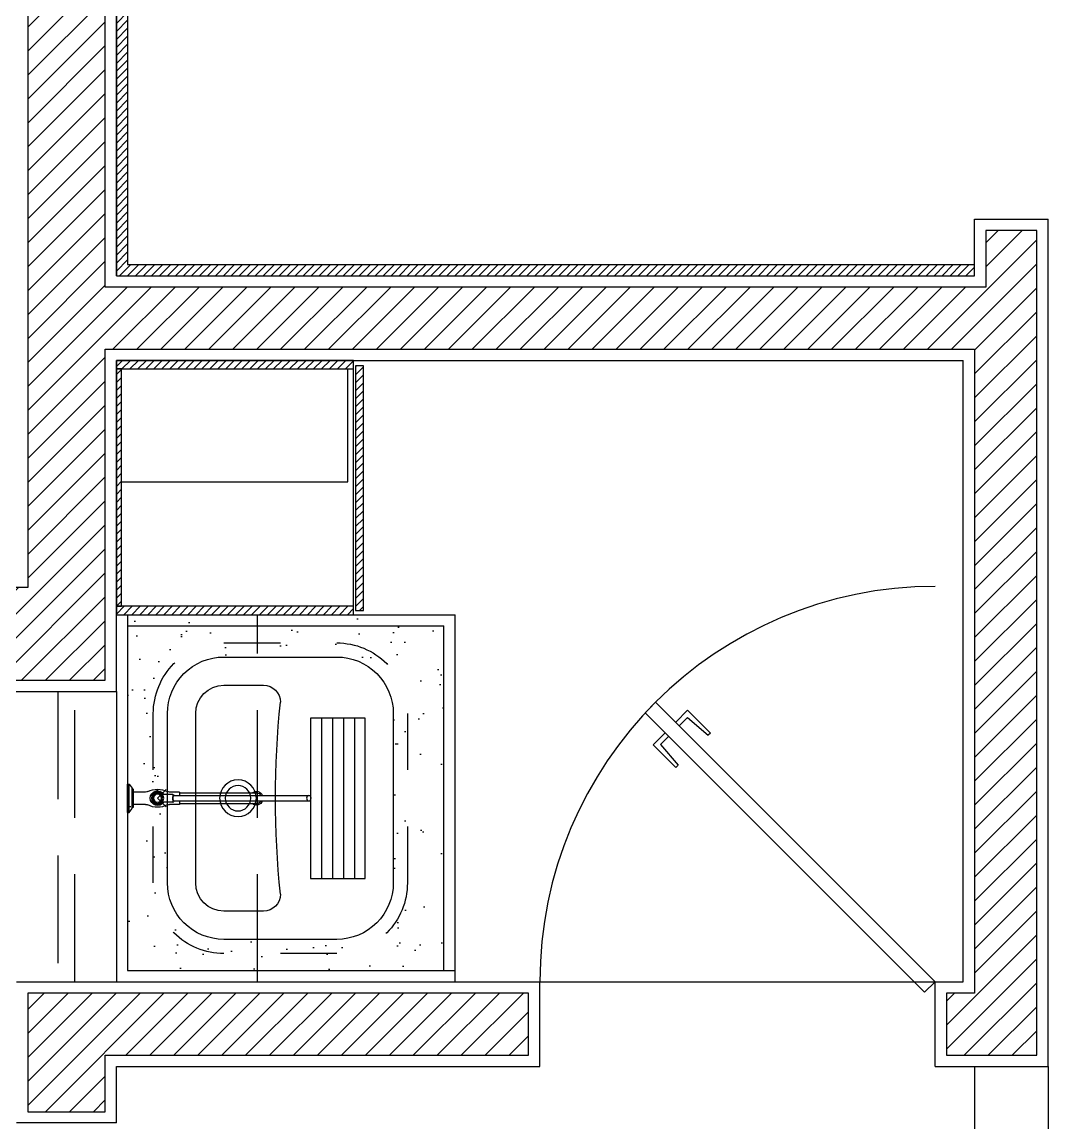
# Model space of a CAD drawing. Header units: millimetres. Extents: x 1999 to 2304, y 1614 to 1800.
# Drawn here: x 2210.985 to 2212.802, y 1632.207 to 1634.156 of the extents above; entities that cross this region are included whole.
import ezdxf

# ---------------------------------------------------------------- set-up
doc = ezdxf.new("R2010")
doc.units = ezdxf.units.MM
doc.header["$LTSCALE"] = 0.03
doc.linetypes.add('DASHDOT', pattern=[25.4, 12.7, -6.35, 0, -6.35])
doc.linetypes.add('HIDDEN', pattern=[9.525, 6.35, -3.175])
for name, color, linetype in [('BANCADAS', 5, 'Continuous'), ('Esquadrias', 3, 'Continuous'), ('Layout', 6, 'Continuous'), ('LOUÇAS E METAIS', 5, 'Continuous'), ('PL1', 1, 'Continuous'), ('PL250', 250, 'Continuous'), ('PL4', 4, 'Continuous'), ('Projeção', 250, 'HIDDEN')]:
    doc.layers.add(name, color=color, linetype=linetype)
pattern_1 = [(45, (174.669163, -0.952507), (-0.02121320344, 0.02121320344), [])]
pattern_2 = [(45, (2211.364867, 1633.546616), (-0.00707107, 0.00707107), [])]

# ---------------------------------------------------------------- blocks, each defined once
blk = doc.blocks.new('TANQUE TRAMONTINA')
at = {"layer": 'BANCADAS'}
for p, q in [((2221.1813, 1257.807), (2220.8813, 1257.807)), ((2220.8313, 1257.757), (2220.8313, 1257.687)), ((2221.2313, 1257.687), (2221.2313, 1257.757)), ((2220.8894, 1257.5841), (2221.1732, 1257.5841)), ((2220.8894, 1257.5646), (2221.1732, 1257.5646)), ((2220.8894, 1257.5451), (2221.1732, 1257.5451)), ((2220.8894, 1257.5256), (2221.1732, 1257.5256))]:
    blk.add_line(p, q, dxfattribs=at)
blk.add_lwpolyline([(2220.8813, 1257.457), (2221.1813, 1257.457, 0.414214), (2221.2813, 1257.557), (2221.2813, 1257.757, 0.414214), (2221.1813, 1257.857), (2220.8813, 1257.857, 0.414214), (2220.7813, 1257.757), (2220.7813, 1257.557, 0.414214)], format="xyb", close=True, dxfattribs=at)
blk.add_lwpolyline([(2220.8894, 1257.6035), (2221.1732, 1257.6035), (2221.1732, 1257.507), (2220.8894, 1257.507)], close=True, dxfattribs=at)
for radius in [0.0325, 0.0225]:
    blk.add_circle((2221.0313, 1257.732), radius, dxfattribs=at)
for centre, radius, start, end in [((2220.8813, 1257.757), 0.05, 90, 180), ((2221.1813, 1257.757), 0.05, 360, 90), ((2220.8613, 1257.687), 0.03, 180, 270), ((2221.2013, 1257.687), 0.03, 270, 360), ((2221.0313, 1255.9833), 1.6823, 84.2002, 95.7998)]:
    blk.add_arc(centre, radius, start, end, dxfattribs=at)
at = {"layer": 'Layout', "color": 250, "linetype": 'HIDDEN', "ltscale": 0.1}
blk.add_lwpolyline([(2220.8813, 1257.432), (2221.1813, 1257.432, 0.414214), (2221.3063, 1257.557), (2221.3063, 1257.757, 0.414214), (2221.1813, 1257.882), (2220.8813, 1257.882, 0.414214), (2220.7563, 1257.757), (2220.7563, 1257.557, 0.414214)], format="xyb", close=True, dxfattribs=at)
blk = doc.blocks.new('t')
at = {"layer": 'LOUÇAS E METAIS'}
for p, q in [((515.1, -52), (499.9, -36.8)), ((558.1, -36.5), (558.1, -67.5)), ((559.1, -35.5), (560.1, -35.5)), ((565.1, -27), (560.1, -34)), ((560.1, -70), (560.1, -34)), ((560.1, -70), (560.1, -34)), ((560.1, -70), (560.1, -34)), ((560.1, -69.3), (560.1, -34.8)), ((560.1, -35.5), (560.1, -68.5)), ((560.1, -36.2), (560.1, -67.9)), ((560.1, -66), (560.1, -38)), ((565.1, -77), (565.1, -27)), ((568.1, -27), (565.1, -27)), ((568.1, -77), (568.1, -27)), ((486.9, -47.3), (247.2, -47.3)), ((486.9, -56.8), (247.2, -56.8)), ((476.1, -42.5), (340.1, -42.5)), ((476.1, -41), (476.1, -47.3)), ((476.1, -41), (494, -41)), ((476.1, -56.8), (476.1, -63)), ((487.9, -45.3), (486.9, -45.3)), ((487.9, -45.3), (506.4, -45.3)), ((499.9, -67.3), (515.1, -52)), ((536.2, -41), (558.1, -41)), ((560.1, -61.8), (560.1, -42.3)), ((476.1, -61.5), (340.1, -61.5)), ((476.1, -63), (494, -63)), ((487.9, -58.8), (486.9, -58.8)), ((486.9, -58.8), (486.9, -58.8)), ((487.9, -58.8), (506.4, -58.8)), ((536.2, -63), (558.1, -63)), ((559.1, -68.5), (560.1, -68.5)), ((565.1, -77), (560.1, -70)), ((568.1, -77), (565.1, -77))]:
    blk.add_line(p, q, dxfattribs=at)
for radius in [11, 9.11, 7.11]:
    blk.add_circle((515.1, -52), radius, dxfattribs=at)
for centre, radius, start, end in [((515.1, -73.3), 37.3, 62.3826, 117.6174), ((559.1, -36.5), 1, 90, 180), ((340.1, -52), 12, 52.3415, 156.682), ((340.1, -52), 12, 203.318, 307.6585), ((340.1, -52), 9.5, 90, 150), ((340.1, -52), 9.5, 210, 270), ((494, -31), 10, 270, 292.5105), ((515.1, -52), 13, 211.2807, 148.7193), ((536.2, -31), 10, 247.4895, 270), ((494, -73), 10, 67.4895, 90), ((515.1, -30.8), 37.3, 242.3826, 297.6174), ((536.2, -73), 10, 90, 112.5105), ((559.1, -67.5), 1, 180, 270)]:
    blk.add_arc(centre, radius, start, end, dxfattribs=at)
blk.add_ellipse((247.2, -52), major_axis=(0, -4.75), ratio=0.866025, dxfattribs=at)
for major_axis, ratio, start_param, end_param in [((0, 6.75), 0.145907, 2.351393, 7.073385), ((0, -4.75), 0.103175, 0, 3.141593)]:
    blk.add_ellipse((486.9, -52), major_axis=major_axis, ratio=ratio, start_param=start_param, end_param=end_param, dxfattribs=at)
blk = doc.blocks.new('PORTA70E')
at = {"layer": 'Esquadrias'}
for p, q in [((-0.5135, 0.4764), (-0.495, 0.495)), ((-0.495, 0.495), (0, 0)), ((-0.0186, -0.0186), (-0.5135, 0.4764)), ((-0.4594, 0.4594), (-0.4382, 0.4807)), ((-0.4533, 0.4533), (-0.4385, 0.468)), ((-0.4385, 0.468), (-0.402, 0.4364)), ((-0.4382, 0.4807), (-0.3979, 0.4404)), ((-0.478, 0.4409), (-0.4993, 0.4196)), ((-0.4718, 0.4347), (-0.4865, 0.42)), ((-0.3979, 0.4404), (-0.402, 0.4364)), ((-0.4993, 0.4196), (-0.459, 0.3794)), ((-0.4865, 0.42), (-0.4549, 0.3834)), ((-0.459, 0.3794), (-0.4549, 0.3834)), ((0, 0), (-0.0186, -0.0186))]:
    blk.add_line(p, q, dxfattribs=at)
at = {"layer": 'Esquadrias', "color": 250}
blk.add_arc((0, 0), 0.7, 90, 180, dxfattribs=at)

msp = doc.modelspace()

# ---------------------------------------------------------------- hatches: boundary and pattern name
at = {"layer": 'BANCADAS'}
h = msp.add_hatch(dxfattribs=at)
h.set_pattern_fill('AR-SAND', color=251, scale=0.002, angle=270)
h.set_pattern_definition([(307.5, (174.66916, -0.95251), (0.0978826475, 0.0032000626), [0, -0.077216, 0, -0.08636, 0, -0.08255]), (277.5, (174.66916, -0.95251), (0.14336502, -0.0899046566), [0, -0.041656, 0, -0.069596, 0, -0.02667]), (237.5, (174.66916, -0.89002), (0.000287437, -0.158198474), [0, -0.0254, 0, -0.09144, 0, -0.11938]), (227.5, (174.66916, -0.89002), (0.044585865, -0.1527112905), [0, -0.0127, 0, -0.059944, 0, -0.06858])])
h.paths.add_polyline_path([(2211.7323, 1633.0869), (2211.4023, 1633.0869), (2211.4023, 1633.0319), (2211.5428, 1633.0319, -0.414214), (2211.6428, 1632.9319), (2211.6428, 1632.6319, -0.414214), (2211.5428, 1632.5319), (2211.4023, 1632.5319), (2211.4023, 1632.4769), (2211.7323, 1632.4769)])
h.paths.add_polyline_path([(2211.7523, 1633.1069), (2211.4023, 1633.1069), (2211.4023, 1633.0869), (2211.7323, 1633.0869)])
h.paths.add_polyline_path([(2211.4023, 1633.0869), (2211.1723, 1633.0869), (2211.1723, 1632.4769), (2211.4023, 1632.4769), (2211.4023, 1632.5319), (2211.3428, 1632.5319, -0.414214), (2211.2428, 1632.6319), (2211.2428, 1632.9319, -0.414214), (2211.3428, 1633.0319), (2211.4023, 1633.0319)])
h.paths.add_polyline_path([(2211.4023, 1633.1069), (2211.1723, 1633.1069), (2211.1723, 1633.0869), (2211.4023, 1633.0869)])
at = {"layer": 'Layout', "ltscale": 0.2}
h = msp.add_hatch(dxfattribs=at)
h.set_pattern_fill('_USER', color=252, scale=0.01, angle=45, pattern_type=0)
h.set_pattern_definition([(45, (-319.102786, -130.347078), (-0.007071067812, 0.007071067812), [])])
h.paths.add_polyline_path([(2211.1723, 1634.9609), (2211.1523, 1634.9609), (2211.1523, 1633.7069), (2212.6723, 1633.7069), (2212.6723, 1633.7269), (2211.1723, 1633.7269)])
at = {"layer": 'Layout', "ltscale": 5}
h = msp.add_hatch(dxfattribs=at)
h.set_pattern_fill('_USER', color=252, scale=0.01, angle=45, pattern_type=0)
h.set_pattern_definition(pattern_2)
h.paths.add_polyline_path([(2211.5723, 1633.5569), (2211.1523, 1633.5569), (2211.1523, 1633.5419), (2211.5723, 1633.5419)])
h = msp.add_hatch(dxfattribs=at)
h.set_pattern_fill('_USER', color=252, scale=0.01, angle=45, pattern_type=0)
h.set_pattern_definition([(45, (2211.364867, 1633.546616), (-0.00707107, 0.00707107), [])])
h.paths.add_polyline_path([(2211.5901, 1633.5472), (2211.576, 1633.5472), (2211.576, 1633.1144), (2211.5901, 1633.1144)])
h = msp.add_hatch(dxfattribs=at)
h.set_pattern_fill('_USER', color=252, scale=0.01, angle=45, pattern_type=0)
h.set_pattern_definition(pattern_2)
h.paths.add_polyline_path([(2211.1613, 1633.5419), (2211.1523, 1633.5419), (2211.1523, 1633.1219), (2211.1613, 1633.1219)])
h.paths.add_polyline_path([(2211.5723, 1633.1219), (2211.1523, 1633.1219), (2211.1523, 1633.1069), (2211.5723, 1633.1069)])
at = {"layer": 'PL1'}
h = msp.add_hatch(dxfattribs=at)
h.set_pattern_fill('_USER', color=251, scale=0.03, angle=45, pattern_type=0)
h.set_pattern_definition(pattern_1)
h.paths.add_polyline_path([(2211.1323, 1634.9889), (2210.9953, 1634.9889), (2210.9953, 1633.1549), (2210.7118, 1633.1549), (2210.7118, 1632.9909), (2211.1323, 1632.9909), (2211.1323, 1633.5769), (2212.6723, 1633.5769), (2212.6723, 1632.4369), (2212.6223, 1632.4369), (2212.6223, 1632.3269), (2212.7823, 1632.3269), (2212.7823, 1633.7869), (2212.6923, 1633.7869), (2212.6923, 1633.6869), (2211.1323, 1633.6869)])
h = msp.add_hatch(dxfattribs=at)
h.set_pattern_fill('_USER', color=251, scale=0.03, angle=45, pattern_type=0)
h.set_pattern_definition(pattern_1)
h.paths.add_polyline_path([(2211.1323, 1632.3269), (2211.8823, 1632.3269), (2211.8823, 1632.4369), (2210.9953, 1632.4369), (2210.9953, 1632.2269), (2211.1323, 1632.2269)])

# ---------------------------------------------------------------- linework, layer by layer
at = {"layer": 'BANCADAS', "color": 5}
for p, q in [((2211.1723, 1633.1069), (2211.7523, 1633.1069)), ((2211.7523, 1632.4769), (2211.7523, 1633.1069)), ((2211.7523, 1632.4569), (2211.7523, 1632.4769))]:
    msp.add_line(p, q, dxfattribs=at)
at = {"layer": 'BANCADAS', "color": 250}
for p in [(2211.1723, 1633.0869), (2211.7323, 1632.4769)]:
    msp.add_line(p, (2211.7323, 1633.0869), dxfattribs=at)
at = {"layer": 'BANCADAS', "color": 5}
msp.add_lwpolyline([(2211.1723, 1633.1069), (2211.1723, 1632.4769), (2211.7523, 1632.4769)], dxfattribs=at)
at = {"layer": 'Esquadrias', "linetype": 'HIDDEN'}
for p, q in [((2211.0488, 1632.9709), (2211.0488, 1632.4569)), ((2211.0788, 1632.4569), (2211.0788, 1632.9709))]:
    msp.add_line(p, q, dxfattribs=at)
at = {"layer": 'Esquadrias'}
for points in [[(2211.1523, 1634.9609), (2211.1523, 1633.7069), (2212.6723, 1633.7069)], [(2211.1723, 1634.9609), (2211.1723, 1633.7269), (2212.6723, 1633.7269)]]:
    msp.add_lwpolyline(points, dxfattribs=at)
at = {"layer": 'Layout', "color": 4, "ltscale": 5}
for p, q in [((2211.5623, 1633.3419), (2211.5623, 1633.5419)), ((2211.1613, 1633.3419), (2211.5623, 1633.3419))]:
    msp.add_line(p, q, dxfattribs=at)
at = {"layer": 'Layout', "ltscale": 5}
msp.add_line((2211.5723, 1633.1214), (2211.5723, 1633.5419), dxfattribs=at)
at = {"layer": 'Layout', "linetype": 'HIDDEN'}
msp.add_line((2211.4023, 1632.4569), (2211.4023, 1633.1069), dxfattribs=at)
at = {"layer": 'Layout', "color": 3, "ltscale": 5}
for points in [[(2211.1523, 1633.5419), (2211.5723, 1633.5419), (2211.5723, 1633.5569), (2211.1523, 1633.5569)], [(2211.576, 1633.1144), (2211.5901, 1633.1144), (2211.5901, 1633.5472), (2211.576, 1633.5472)], [(2211.1523, 1633.1219), (2211.1613, 1633.1219), (2211.1613, 1633.5419), (2211.1523, 1633.5419)], [(2211.1523, 1633.1069), (2211.5723, 1633.1069), (2211.5723, 1633.1219), (2211.1523, 1633.1219)]]:
    msp.add_lwpolyline(points, close=True, dxfattribs=at)
at = {"layer": 'PL1'}
for p, q in [((2211.1523, 1633.7069), (2211.1523, 1635.0089)), ((2212.6723, 1633.7069), (2212.6723, 1633.8069)), ((2212.6723, 1633.8069), (2212.8023, 1633.8069)), ((2212.8023, 1632.3069), (2212.8023, 1633.8069)), ((2211.1523, 1633.7069), (2212.6723, 1633.7069)), ((2211.1523, 1632.9709), (2211.1523, 1633.5569)), ((2211.1523, 1633.5569), (2212.6523, 1633.5569)), ((2212.6523, 1632.4569), (2212.6523, 1633.5569)), ((2210.6918, 1632.9709), (2211.1523, 1632.9709)), ((2210.9753, 1632.4569), (2211.9023, 1632.4569)), ((2211.9023, 1632.3069), (2211.9023, 1632.4569)), ((2212.6023, 1632.3069), (2212.6023, 1632.4569)), ((2212.6023, 1632.4569), (2212.6523, 1632.4569)), ((2211.1523, 1632.3069), (2211.9023, 1632.3069)), ((2211.1523, 1632.2069), (2211.1523, 1632.3069)), ((2212.6023, 1632.3069), (2212.8023, 1632.3069)), ((2211.1523, 1632.2069), (2210.9753, 1632.2069))]:
    msp.add_line(p, q, dxfattribs=at)
at = {"layer": 'PL1', "color": 6}
for points in [[(2211.1323, 1634.9889), (2210.9953, 1634.9889), (2210.9953, 1633.1549), (2210.7118, 1633.1549), (2210.7118, 1632.9909), (2211.1323, 1632.9909), (2211.1323, 1633.5769), (2212.6723, 1633.5769), (2212.6723, 1632.4369), (2212.6223, 1632.4369), (2212.6223, 1632.3269), (2212.7823, 1632.3269), (2212.7823, 1633.7869), (2212.6923, 1633.7869), (2212.6923, 1633.6869), (2211.1323, 1633.6869)], [(2211.8823, 1632.4369), (2210.9953, 1632.4369), (2210.9953, 1632.2269), (2211.1323, 1632.2269), (2211.1323, 1632.3269), (2211.8823, 1632.3269)]]:
    msp.add_lwpolyline(points, close=True, dxfattribs=at)
at = {"layer": 'PL250'}
msp.add_line((2211.9023, 1632.4569), (2212.6023, 1632.4569), dxfattribs=at)
at = {"layer": 'PL4'}
msp.add_line((2211.1523, 1632.9709), (2211.1523, 1632.4569), dxfattribs=at)
at = {"layer": 'Projeção', "linetype": 'DASHDOT', "ltscale": 0.5}
for p, q in [((2212.6723, 1632.3069), (2212.6723, 1631.3069)), ((2212.8023, 1632.3069), (2212.8023, 1631.3069))]:
    msp.add_line(p, q, dxfattribs=at)

# ---------------------------------------------------------------- block references
at = {"layer": 'Esquadrias'}
msp.add_blockref('PORTA70E', (2212.6023, 1632.4569), dxfattribs=at)
at = {"layer": 'LOUÇAS E METAIS', "xscale": -1, "rotation": 90}
msp.add_blockref('TANQUE TRAMONTINA', (3469.0998, 3853.8132), dxfattribs=at)
at = {"layer": 'LOUÇAS E METAIS', "xscale": -0.0009999999999763531, "yscale": 0.0009999999999763531, "zscale": 0.0009999999999763531}
msp.add_blockref('t', (2211.7404, 1632.8339), dxfattribs=at)

doc.saveas('drawing.dxf')
